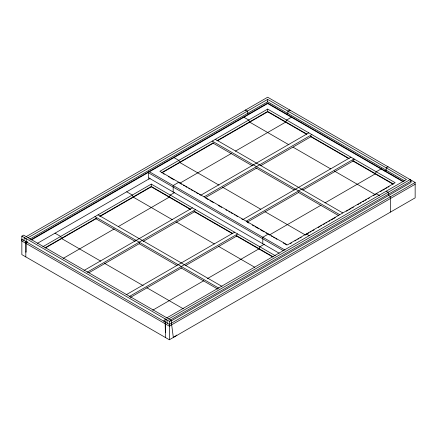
<?xml version="1.0" encoding="UTF-8"?>
<svg xmlns="http://www.w3.org/2000/svg" width="437" height="437" viewBox="0 0 437 437"><rect width="100%" height="100%" fill="white"/><g stroke="black" fill="none" stroke-linecap="round" stroke-linejoin="round"><path stroke-width="0.66" d="M415.15 182.48L415.15 184.25L169.338 326.171L169.338 324.396L415.15 182.48L267.663 97.227L26.094 236.696M245.272 110.872L245.556 109.993L247.44 111.08L247.44 113.445L248.587 114.106L248.587 114.549M415.15 184.25L415.15 197.852L169.338 339.773L21.85 254.618L21.85 236.144L23.603 235.133L171.091 320.288L173.309 337.337L176.761 335.343M27.979 237.783L267.663 99.401L406.432 179.52L166.748 317.901M29.749 239.126L267.663 101.766L404.7 180.885M30.896 239.787L267.663 103.094L403.564 181.552M31.486 239.891L267.663 103.536L402.985 181.661M267.663 109.086L159.876 171.315L287.377 244.928L395.168 182.699L267.663 109.086L267.663 111.812L217.429 140.818M37.451 243.322L150.115 178.274M213.316 142.812L161.914 172.495L161.914 172.866L213.316 143.189M216.845 140.78L267.663 111.44L306.812 134.039M42.853 246.714L151.284 184.108L275.343 255.738M44.902 247.883L96.337 218.183M99.865 216.151L151.284 186.462L190.434 209.066M45.475 247.926L96.337 218.56M99.865 216.528L151.284 186.839L190.434 209.443M178.815 182.251L173.178 185.507L173.178 192.012M291.681 117.094L286.606 120.022L285.585 122.163M231.244 153.54L179.836 183.218L179.836 182.841M235.352 151.164L285.918 121.972M174.74 192.444L170.228 195.049L169.212 197.185M63.103 258.447L114.265 228.912M118.378 226.535L169.54 196.994M201.025 195.082L308.822 132.843M204.095 196.852L311.898 134.618M205.275 197.726L256.524 168.136M260.649 165.76L311.308 136.508M84.035 270.459L192.444 207.87M87.105 272.235L195.519 209.64M88.875 272.764L139.545 243.513M143.079 241.47L194.929 211.535M243.147 219.401L350.944 157.162M246.217 221.171L354.019 158.937L354.019 159.969M247.397 222.045L298.646 192.455M302.77 190.079L353.429 160.827M126.156 294.778L234.565 232.184M129.226 296.554L237.641 233.959M130.406 297.422L181.666 267.826M185.791 265.45L237.051 235.854M268.438 233.992L262.795 237.247L262.795 243.753M381.299 168.835L376.224 171.763L375.203 173.904M268.274 234.276L269.454 234.959L320.862 205.281M324.975 202.905L375.536 173.713M388.094 166.759L386.21 167.846L386.21 170.212L385.063 170.872L385.063 171.315M264.358 244.185L259.846 246.79L258.83 248.926M152.721 310.188L203.882 280.652M207.406 278.615L259.163 248.735M290.272 243.638L291.424 242.972M294.893 240.967L296.051 240.301M297.788 239.296L298.941 238.629M300.099 237.963L301.257 237.296M264.975 211.672L305.305 234.959L308.828 232.921M310.002 232.244L311.177 231.566M312.351 230.889L314.116 229.873M318.223 227.497L319.403 226.819M320.578 226.142L321.752 225.465M323.511 224.443L324.686 223.766M325.86 223.088L327.034 222.411M328.799 221.39L329.973 220.712M331.148 220.035L335.261 217.664M346.421 211.218L348.185 210.202M349.36 209.52L350.534 208.842M351.709 208.165L353.473 207.149M357.581 204.773L358.755 204.095M359.935 203.418L361.109 202.741M362.868 201.719L364.043 201.042M365.217 200.365L366.392 199.687M368.156 198.671L369.331 197.994M373.444 195.618L374.618 194.94M376.94 193.596L375.203 194.602L375.203 194.225M380.409 191.597L381.567 190.925M382.725 190.259L384.456 189.259M385.614 188.593L386.767 187.921M387.925 187.255L389.083 186.588M168.633 318.988L410.196 179.52L411.053 181.093L411.053 182.48L170.829 321.168M170.239 320.124L411.053 181.093M21.85 236.144L169.338 321.299L171.091 320.288M310.352 136.082L349.261 158.549M352.801 160.592L393.131 183.873L393.131 184.25L352.801 160.969M267.663 111.812L306.812 134.416M310.352 136.459L348.671 158.587M386.21 191.198L388.094 192.285L388.52 195.486L390.569 196.672L390.569 212.043M243.644 117.094L248.719 120.022L249.74 122.163M376.224 193.635L379.606 195.59M249.407 121.972L288.89 144.767M293.014 147.149L330.749 168.933M334.289 170.976L375.536 194.793M215.299 139.31L342.816 212.934M212.229 141.085L339.74 214.704M212.819 142.975L252.373 165.814M255.913 167.857L294.287 190.013M298.416 192.4L338.56 215.578M173.74 157.451L178.815 160.379L179.836 162.52M306.321 233.992L309.139 235.619M179.503 162.329L218.986 185.124M222.52 187.167L260.845 209.29M163.067 173.538L164.225 174.205M168.272 176.543L169.43 177.209M170.583 177.875L174.052 179.88M178.099 182.218L179.257 182.885M180.426 183.556L181.606 184.239M183.371 185.261L184.551 185.938M185.73 186.621L186.91 187.304M188.68 188.325L189.86 189.002M191.04 189.685L192.804 190.707M193.984 191.384L195.164 192.067M196.344 192.75L198.114 193.771M199.294 194.449L200.474 195.131M205.778 198.196L208.138 199.556M209.907 200.578L213.442 202.621M218.161 205.341L221.696 207.384M225.825 209.771L227.005 210.448M228.775 211.47L229.949 212.153M231.129 212.83L232.309 213.513M234.079 214.534L235.259 215.217M236.439 215.894L237.619 216.577M241.743 218.959L242.923 219.642M247.052 222.023L248.817 223.045M252.357 225.088L254.126 226.109M255.306 226.787L258.841 228.83M260.61 229.851L264.15 231.894M265.92 232.916L267.094 233.598M271.191 235.958L272.344 236.625M273.502 237.296L274.66 237.963M275.813 238.629L276.971 239.296M283.329 242.972L286.803 244.971M149.181 171.654L285.039 250.09M148.596 172.866L283.28 250.63M279.183 253.214L148.596 177.821L148.596 171.834M193.973 211.109L232.888 233.577M236.422 235.614L273.283 256.896M193.973 211.486L232.298 233.609M236.422 235.991L272.704 256.94M126.703 191.794L132.345 195.049L133.361 197.185M133.028 196.994L172.511 219.789M176.051 221.832L214.37 243.961M218.5 246.342L254.782 267.286M98.025 214.851L222.001 286.426M94.955 216.626L218.926 288.202M95.545 218.522L135.099 241.355M139.228 243.742L177.012 265.554M181.142 267.941L217.746 289.07M55.007 233.183L60.65 236.439L61.666 238.58M61.333 238.389L100.816 261.184M104.356 263.227L143.265 285.694M146.805 287.732L183.343 308.828M169.338 324.396L21.85 239.247L21.85 241.016L169.338 326.171M25.821 252.034L26.073 252.182L26.073 241.535M165.366 332.601L165.115 321.807M290.053 110.872L289.769 109.993L287.885 111.08L287.885 113.445L286.738 114.106L286.738 114.549M305.305 234.582L305.305 234.959M269.454 234.582L269.454 234.959M267.663 99.401L267.663 101.766M267.663 103.094L267.663 103.536M176.761 335.042L176.761 335.485M169.338 321.299L169.338 339.773M167.289 323.216L166.863 320.01L164.978 318.923L164.978 321.288L163.831 320.627L163.831 321.069L165.366 321.954L165.366 337.479M151.284 184.108L151.284 186.839M148.979 177.897L148.979 179.225M25.821 256.912L25.821 241.388L27.356 242.278L27.356 241.83L26.209 241.169L26.209 238.804L24.325 237.717L23.898 240.426"/></g></svg>
